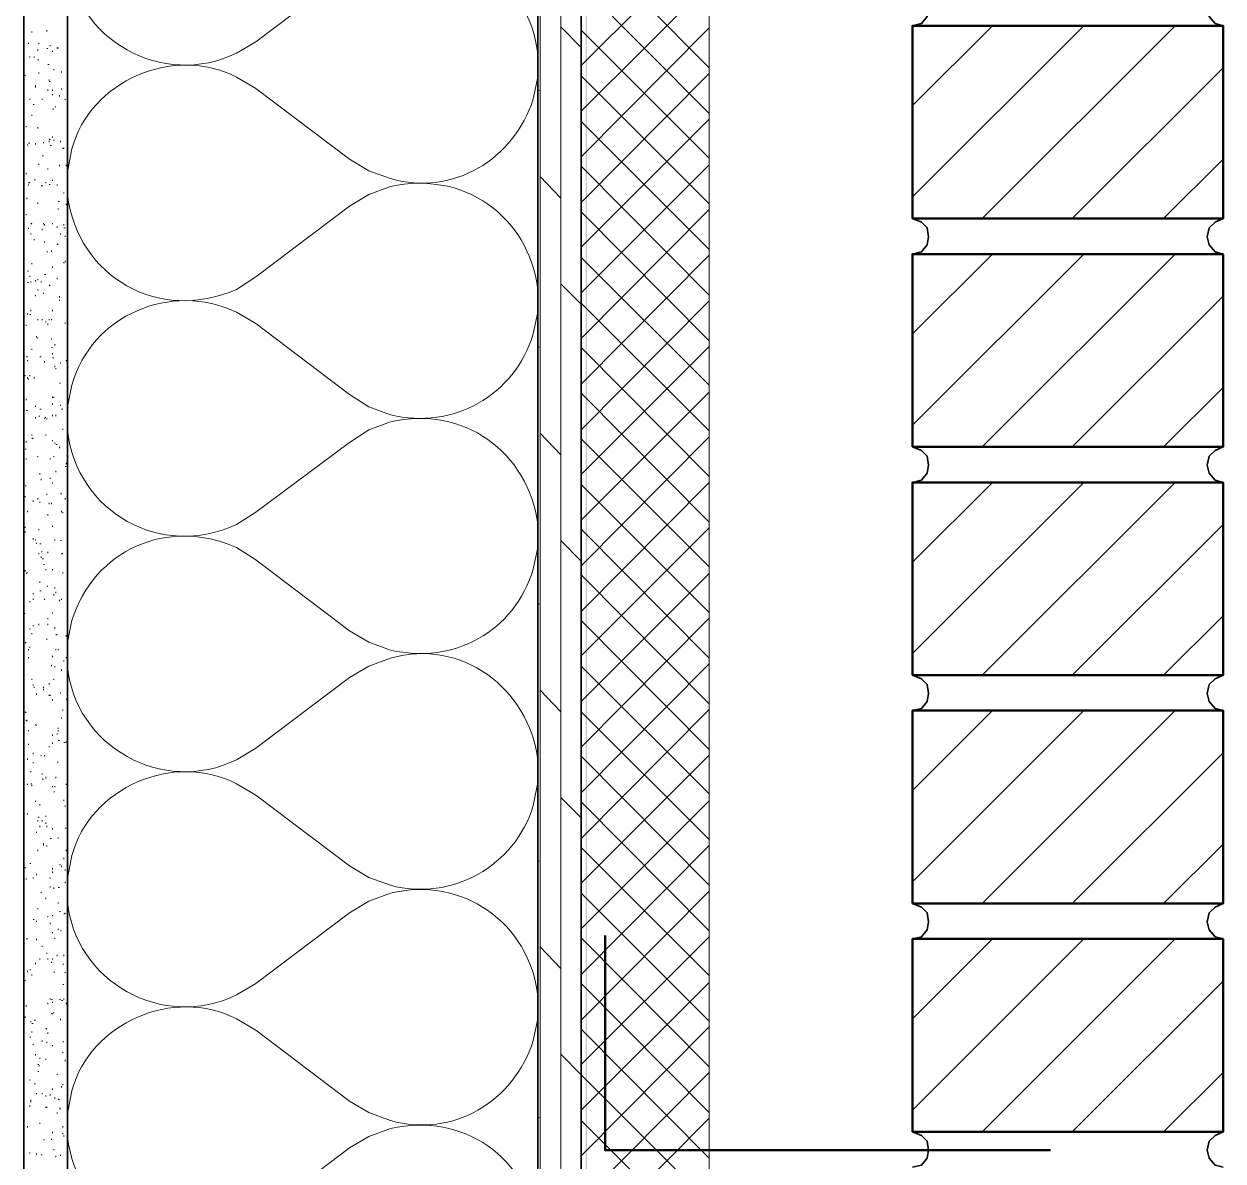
# Model space of a CAD drawing. Header units: inches. Extents: x 5 to 516, y -193 to 129.
# Drawn here: x 20.824 to 21.99, y -180.222 to -179.115 of the extents above; entities that cross this region are included whole.
import ezdxf

# ---------------------------------------------------------------- set-up
doc = ezdxf.new("R2010")
doc.units = ezdxf.units.IN
doc.header["$MEASUREMENT"] = 0
doc.layers.add('PDF7_Geometry', color=7, linetype='Continuous')
doc.layers.add('PDF7_Solid Fills', color=7, linetype='Continuous')

msp = doc.modelspace()

# ---------------------------------------------------------------- linework, layer by layer
at = {"layer": 'PDF7_Geometry', "lineweight": 35}
for points in [[(21.3235494, -172.2280057), (21.3235494, -182.8946732), (21.3657717, -182.8946732), (21.3657717, -172.2280057)], [(20.8235494, -178.0824497), (20.8235494, -182.8946721)], [(20.8657722, -182.8946732), (20.8657722, -178.0824509), (20.8235499, -178.0824509)], [(21.6879972, -179.1168951), (21.696886, -179.1146729), (21.7024416, -179.1080062), (21.7035527, -179.1002285), (21.7024416, -179.0913396), (21.696886, -179.085784), (21.6879972, -179.0824507)], [(21.9902161, -179.0824498), (21.9824384, -179.0857832), (21.9768828, -179.0913387), (21.9746606, -179.1002276), (21.9768828, -179.1080054), (21.9824384, -179.114672), (21.9902161, -179.1168943)], [(21.6879972, -179.3391174), (21.696886, -179.3368951), (21.7024416, -179.3302285), (21.7035527, -179.3224507), (21.7024416, -179.3135618), (21.696886, -179.3080063), (21.6879972, -179.3046729)], [(21.9902161, -179.3046721), (21.9824384, -179.3080054), (21.9768828, -179.313561), (21.9746606, -179.3224498), (21.9768828, -179.3302276), (21.9824384, -179.3368943), (21.9902161, -179.3391165)], [(21.6879972, -179.5613396), (21.696886, -179.5591174), (21.7024416, -179.5524507), (21.7035527, -179.5446729), (21.7024416, -179.5357841), (21.696886, -179.5302285), (21.6879972, -179.5268952)], [(21.9902161, -179.5268943), (21.9824384, -179.5302276), (21.9768828, -179.5357832), (21.9746606, -179.5446721), (21.9768828, -179.5524499), (21.9824384, -179.5591165), (21.9902161, -179.5613388)], [(21.6879972, -179.7835619), (21.696886, -179.7813396), (21.7024416, -179.774673), (21.7035527, -179.7668952), (21.7024416, -179.7580063), (21.696886, -179.7524507), (21.6879972, -179.7491174)], [(21.9902161, -179.7491165), (21.9824384, -179.7524499), (21.9768828, -179.7580054), (21.9746606, -179.7668943), (21.9768828, -179.7746721), (21.9824384, -179.7813388), (21.9902161, -179.783561)], [(21.6879972, -180.0057841), (21.696886, -180.0035619), (21.7024416, -179.9968952), (21.7035527, -179.9891174), (21.7024416, -179.9802285), (21.696886, -179.974673), (21.6879972, -179.9713396)], [(21.9902161, -179.9713388), (21.9824384, -179.9746721), (21.9768828, -179.9802277), (21.9746606, -179.9891166), (21.9768828, -179.9968943), (21.9824384, -180.003561), (21.9902161, -180.0057832)], [(21.6879972, -180.2280063), (21.696886, -180.2257841), (21.7024416, -180.2191174), (21.7035527, -180.2113397), (21.7024416, -180.2024508), (21.696886, -180.1968952), (21.6879972, -180.1935619)], [(21.9902161, -180.193561), (21.9824384, -180.1968944), (21.9768828, -180.2024499), (21.9746606, -180.2113388), (21.9768828, -180.2191166), (21.9824384, -180.2257832), (21.9902161, -180.2280055)]]:
    msp.add_lwpolyline(points, dxfattribs=at)
at = {"layer": 'PDF7_Geometry', "lineweight": 15}
for points in [[(21.3257738, -182.8946732), (21.3257738, -172.2280057)], [(21.3457707, -182.8946732), (21.3457707, -172.2280057)], [(21.4902161, -179.1580057), (21.3657717, -179.0324501)], [(21.3657722, -179.1557836), (21.4902167, -179.0313391)], [(21.0302179, -179.1435613), (21.0491068, -179.1324502), (21.1402179, -179.0635613)], [(21.4902161, -179.2024506), (21.3657717, -179.076895)], [(21.3657722, -179.2002285), (21.4902167, -179.075784)], [(21.3657722, -179.1380054), (21.3457722, -179.1180054)], [(21.6879972, -179.194672), (21.7657749, -179.1168942)], [(21.6879972, -179.2835618), (21.8546638, -179.1168951)], [(21.7557733, -179.3046721), (21.9435511, -179.1168943)], [(20.8313302, -179.1235615), (20.8313302, -179.1224504)], [(20.8313302, -179.1224505), (20.8313302, -179.1235616)], [(20.8457707, -179.1213394), (20.8457707, -179.1224505)], [(21.4902161, -179.2457833), (21.3657717, -179.1213389)], [(21.3657722, -179.2446722), (21.4902167, -179.1191167)], [(20.8279937, -179.1346722), (20.8279937, -179.1335611)], [(20.8368822, -179.1402275), (20.8368822, -179.1413386)], [(20.8379944, -179.1346722), (20.8379944, -179.1335611)], [(20.8468829, -179.1391165), (20.8457718, -179.1391165)], [(20.8491073, -179.1368943), (20.8491073, -179.1357832)], [(20.8513272, -179.1413386), (20.8513272, -179.1424497)], [(20.8557714, -179.1391165), (20.8557714, -179.1380053)], [(20.8568836, -179.1391165), (20.8568836, -179.1380053)], [(20.8291058, -179.1480061), (20.8291058, -179.146895)], [(20.8335501, -179.146895), (20.8335501, -179.1480062)], [(20.8379944, -179.1502282), (20.8368833, -179.1502282)], [(21.3191068, -179.1880055), (21.3235512, -179.1668944), (21.3235512, -179.1446721)], [(20.8246616, -179.1657832), (20.8246616, -179.1646721)], [(20.8379944, -179.16245), (20.8379944, -179.1635611)], [(20.8479951, -179.1546725), (20.846884, -179.1546725)], [(20.8524394, -179.1602278), (20.8524394, -179.1591167)], [(20.8602157, -179.1613389), (20.8602157, -179.16245)], [(21.3657722, -179.2891171), (21.4902167, -179.1635616)], [(21.8435509, -179.3046721), (21.9902176, -179.1580054)], [(20.8235494, -179.1746728), (20.8235494, -179.1735617)], [(20.8346623, -179.176895), (20.8346623, -179.1757839), (20.8346623, -179.1746728)], [(20.8479951, -179.1691164), (20.8479951, -179.1702275)], [(20.8491073, -179.1713385), (20.8479962, -179.1713385)], [(21.0302179, -179.1668944), (21.0491068, -179.1780055), (21.1402179, -179.2468944), (21.1591068, -179.2580055), (21.1802179, -179.2657833)], [(21.4902161, -179.2902282), (21.3657717, -179.1657838)], [(20.8291058, -179.1891167), (20.8291058, -179.1880056)], [(20.8413264, -179.1891167), (20.8413264, -179.1880056)], [(20.8468829, -179.1802282), (20.8468829, -179.179117)], [(20.8513272, -179.1802282), (20.8513272, -179.179117)], [(20.8513272, -179.1835614), (20.8513272, -179.1846725)], [(20.8579958, -179.1857835), (20.8579958, -179.1846724)], [(20.8602157, -179.1791171), (20.8602157, -179.178006)], [(20.8635523, -179.1880056), (20.8635523, -179.1891167)], [(21.3257738, -179.1802282), (21.3235516, -179.179117)], [(20.8324379, -179.1935609), (20.833549, -179.1935609)], [(20.8513272, -179.1980063), (20.8524383, -179.1980063)], [(20.8546638, -179.1957831), (20.8535526, -179.1957831)], [(20.8313302, -179.2046727), (20.8313302, -179.2035616)], [(21.4902161, -179.334672), (21.3657717, -179.2102275)], [(21.3657722, -179.3324498), (21.4902167, -179.2080054)], [(20.8257738, -179.2157834), (20.8257738, -179.2146723)], [(20.8368822, -179.2168945), (20.8368822, -179.2157833)], [(20.8657722, -179.2202277), (20.8657722, -179.2191165)], [(20.826886, -179.2335616), (20.826886, -179.2324505)], [(20.8291058, -179.2313394), (20.8279947, -179.2313394)], [(20.8346623, -179.2324505), (20.8346623, -179.2313394)], [(20.8424386, -179.2302284), (20.8424386, -179.2313395)], [(20.8479951, -179.2268941), (20.8491062, -179.2280052)], [(20.8479951, -179.2302284), (20.8479951, -179.2291173)], [(20.8502195, -179.2335616), (20.8491084, -179.2335616)], [(20.8513272, -179.2257841), (20.8513272, -179.224673)], [(20.8524394, -179.2291162), (20.8524394, -179.2280051)], [(20.859108, -179.2302284), (20.859108, -179.2291173)], [(20.8235494, -179.2457833), (20.8235494, -179.2446722)], [(20.8424386, -179.2435612), (20.8413275, -179.2435612)], [(20.8613279, -179.2368948), (20.8613279, -179.2357837)], [(20.8624401, -179.2368948), (20.8624401, -179.2357837)], [(20.8702179, -179.2368944), (20.8657734, -179.2591166), (20.8657734, -179.2813388)], [(21.9324407, -179.3046721), (21.9902185, -179.2468943)], [(20.8379944, -179.2524497), (20.8379944, -179.2513386)], [(20.8468829, -179.256894), (20.8468829, -179.2557829)], [(20.8579958, -179.2535619), (20.8579958, -179.2524508)], [(20.86466, -179.2535619), (20.86466, -179.2524508)], [(21.4902161, -179.3791169), (21.3657717, -179.2535613)], [(21.3657722, -179.3768947), (21.4902167, -179.2524503)], [(20.8257738, -179.2613394), (20.8257738, -179.2602282)], [(20.8291058, -179.2691168), (20.8279947, -179.2702279)], [(20.8335501, -179.2668947), (20.8346612, -179.2668947)], [(20.844663, -179.2702279), (20.844663, -179.2691168)], [(20.8513272, -179.2680058), (20.8513272, -179.2668946)], [(21.3457707, -179.2846717), (21.3257707, -179.2635606)], [(20.8279937, -179.27245), (20.8279937, -179.2713389)], [(20.8402188, -179.27245), (20.8413299, -179.27245)], [(20.8413264, -179.2735611), (20.8413264, -179.27245)], [(20.8491073, -179.271339), (20.8479962, -179.271339)], [(20.8557714, -179.271339), (20.8557714, -179.2724501)], [(20.8624401, -179.2791164), (20.8624401, -179.2802275)], [(21.1802179, -179.2735619), (21.1591068, -179.2813397), (21.1402179, -179.2924508)], [(20.826886, -179.2846717), (20.8257749, -179.2846717)], [(20.8368822, -179.2902282), (20.8368822, -179.2891171)], [(20.8579958, -179.2880061), (20.8568847, -179.2880061)], [(20.86466, -179.2902282), (20.86466, -179.2913393)], [(21.0302179, -179.373561), (21.0491068, -179.3613388), (21.1402179, -179.2924499)], [(20.8257738, -179.3002278), (20.8257738, -179.3013389)], [(20.8568836, -179.2946725), (20.8568836, -179.2957836)], [(21.4902161, -179.4235606), (21.3657717, -179.2980051)], [(21.3657722, -179.4213385), (21.4902167, -179.2957829)], [(20.8279937, -179.3146728), (20.8279937, -179.3135617)], [(20.8313302, -179.3091175), (20.8302191, -179.3102286)], [(20.8413264, -179.3157839), (20.8413264, -179.3146727)], [(20.8424386, -179.3102274), (20.8424386, -179.3091163)], [(20.8435508, -179.3102274), (20.8435508, -179.3113385)], [(20.8513272, -179.3102274), (20.8513272, -179.3091163)], [(20.8557714, -179.3124495), (20.8557714, -179.3135606)], [(20.8624401, -179.3113396), (20.8624401, -179.3102285)], [(20.8624401, -179.3135617), (20.8635512, -179.3135617)], [(20.830218, -179.3202281), (20.830218, -179.319117)], [(20.8335501, -179.3257834), (20.8335501, -179.3246723)], [(20.8435508, -179.3268945), (20.8435508, -179.3280056)], [(20.859108, -179.3202281), (20.859108, -179.319117)], [(20.8635523, -179.3224503), (20.8635523, -179.3213391)], [(20.8468829, -179.3368952), (20.8457718, -179.3368952)], [(20.8502195, -179.3368952), (20.8502195, -179.3357841)], [(20.8557714, -179.3291166), (20.8568825, -179.3302278)], [(21.3657722, -179.4657834), (21.4902167, -179.3402278)], [(21.6879972, -179.4168943), (21.7657749, -179.3391165)], [(21.6879972, -179.5057841), (21.8546638, -179.3391174)], [(21.7557733, -179.5268943), (21.9435511, -179.3391165)], [(20.8313302, -179.349117), (20.8313302, -179.3480059)], [(20.8513272, -179.3524502), (20.8513272, -179.3513391)], [(20.8624401, -179.3480059), (20.8624401, -179.3468948)], [(20.8635523, -179.3468948), (20.8635523, -179.3457837)], [(21.4902161, -179.4668945), (21.3657717, -179.34245)], [(20.8279937, -179.3557834), (20.8268825, -179.3557834)], [(20.8291058, -179.3613387), (20.8291058, -179.3602276)], [(20.8368822, -179.364673), (20.8368822, -179.3635619)], [(20.8435508, -179.3591166), (20.8446619, -179.3591166)], [(20.8557714, -179.3635608), (20.8557714, -179.3624497)], [(20.826886, -179.3668952), (20.8279971, -179.3668952)], [(20.830218, -179.365783), (20.830218, -179.3668941)], [(20.8346623, -179.365783), (20.8346623, -179.3646718)], [(20.8368822, -179.3735615), (20.8368822, -179.3746727)], [(20.8402188, -179.3668952), (20.8402188, -179.365784)], [(20.8479951, -179.3691173), (20.8491062, -179.3702284)], [(21.3191068, -179.4168952), (21.3235512, -179.3957841), (21.3235512, -179.3735619)], [(21.3657722, -179.3880054), (21.3457722, -179.3680054)], [(20.8346623, -179.3802279), (20.8346623, -179.3791168)], [(20.8424386, -179.3780058), (20.8424386, -179.3768947)], [(20.8579958, -179.381339), (20.8579958, -179.3802279)], [(20.8579958, -179.3846722), (20.8579958, -179.3835611)], [(21.4902161, -179.5113394), (21.3657717, -179.3868949)], [(21.3657722, -179.5102283), (21.4902167, -179.3846727)], [(21.8435509, -179.5268943), (21.9902176, -179.3802276)], [(20.826886, -179.3980061), (20.826886, -179.396895)], [(20.8291058, -179.3980061), (20.830217, -179.3980061)], [(20.830218, -179.3946729), (20.830218, -179.3935618)], [(20.8513272, -179.3946729), (20.8513272, -179.3935618)], [(21.0302179, -179.3957841), (21.0491068, -179.4068952), (21.1402179, -179.4757841), (21.1591068, -179.4880064), (21.1802179, -179.4957841)], [(20.8257738, -179.4080057), (20.8257738, -179.4091168)], [(20.8368822, -179.4024504), (20.8368822, -179.4035615)], [(20.8413264, -179.4035615), (20.8413264, -179.4024503)], [(20.844663, -179.4057836), (20.844663, -179.4046725)], [(20.8468829, -179.4080057), (20.8468829, -179.4068946)], [(20.8479951, -179.4035615), (20.8479951, -179.4024503)], [(20.8502195, -179.4035615), (20.8502195, -179.4024503)], [(20.8635523, -179.4057836), (20.8635523, -179.4068947)], [(20.8357745, -179.4191164), (20.8357745, -179.4202275)], [(20.8368822, -179.4213385), (20.8368822, -179.4202274)], [(20.8502195, -179.4224507), (20.8502195, -179.4213396)], [(20.8313302, -179.4324503), (20.8313302, -179.4313392)], [(20.8513272, -179.4302282), (20.8502161, -179.4302282)], [(20.8535516, -179.428006), (20.8535516, -179.4268949)], [(21.3257738, -179.4302282), (21.3235516, -179.4291171)], [(21.4902161, -179.5557832), (21.3657717, -179.4302276)], [(21.3657722, -179.553561), (21.4902167, -179.4291166)], [(20.826886, -179.4391167), (20.8257749, -179.4391167)], [(20.826886, -179.4424499), (20.826886, -179.443561)], [(20.8402188, -179.4391167), (20.8391077, -179.4391167)], [(20.8435508, -179.444672), (20.8435508, -179.4435609)], [(20.8513272, -179.4357835), (20.8513272, -179.4368946)], [(20.8524394, -179.4402278), (20.8513283, -179.4402278)], [(20.859108, -179.4457831), (20.859108, -179.444672)], [(20.86466, -179.443561), (20.86466, -179.4424499)], [(20.8246616, -179.458006), (20.8246616, -179.4568948)], [(20.8291058, -179.458006), (20.8291058, -179.4568948)], [(20.8535516, -179.4491163), (20.8535516, -179.4480052)], [(20.8546638, -179.4513384), (20.8546638, -179.4502273)], [(20.826886, -179.4602281), (20.826886, -179.459117)], [(20.8279937, -179.4602281), (20.8279937, -179.4613392)], [(20.8335501, -179.4602281), (20.8335501, -179.459117)], [(20.8579958, -179.4646723), (20.8591069, -179.4646723)], [(20.8702179, -179.4668952), (20.8657734, -179.4880064), (20.8657734, -179.5102286)], [(20.8257738, -179.4813395), (20.8257738, -179.4802284)], [(20.8513272, -179.4780063), (20.8513272, -179.4791174)], [(20.8524394, -179.4791162), (20.8524394, -179.4780051)], [(20.8657722, -179.4791162), (20.8657722, -179.4780051)], [(21.4902161, -179.6002281), (21.3657717, -179.4746725)], [(21.3657722, -179.5980059), (21.4902167, -179.4735615)], [(21.9324407, -179.5268943), (21.9902185, -179.4691165)], [(20.8257738, -179.4913391), (20.8268849, -179.4913391)], [(20.8346623, -179.4880059), (20.8346623, -179.4868948)], [(20.8391066, -179.490228), (20.8402177, -179.490228)], [(20.8513272, -179.4857837), (20.8513272, -179.4846726)], [(20.859108, -179.4868948), (20.859108, -179.4857837)], [(20.8613279, -179.490228), (20.8602168, -179.490228)], [(20.8346623, -179.4991165), (20.8346623, -179.4980054)], [(20.8391066, -179.4968944), (20.8379955, -179.4968944)], [(20.844663, -179.4980055), (20.8435519, -179.4991166)], [(20.8457707, -179.5002276), (20.8457707, -179.4991165)], [(20.8513272, -179.4968944), (20.8513272, -179.4957833)], [(20.8546638, -179.4968944), (20.8546638, -179.4957833)], [(21.1802179, -179.5024505), (21.1591068, -179.5102283), (21.1402179, -179.5224505)], [(20.8313302, -179.5157836), (20.8313302, -179.5146725)], [(20.844663, -179.5146726), (20.844663, -179.5157837)], [(20.8613279, -179.5102283), (20.8613279, -179.5091172)], [(21.3457707, -179.5346718), (21.3257707, -179.5135607)], [(20.8257738, -179.52245), (20.8257738, -179.5213389)], [(20.8313302, -179.5180058), (20.8324414, -179.5191169)], [(20.8513272, -179.5202279), (20.8513272, -179.521339)], [(20.8535516, -179.5235611), (20.8535516, -179.52245)], [(20.8557714, -179.5246722), (20.8546603, -179.5246722)], [(20.8579958, -179.5268943), (20.8579958, -179.5280054)], [(21.0302179, -179.6024508), (21.0491068, -179.5902286), (21.1402179, -179.5224508)], [(21.4902161, -179.6435608), (21.3657717, -179.5191163)], [(21.3657722, -179.6424508), (21.4902167, -179.5168953)], [(20.8246616, -179.5291164), (20.8257727, -179.5291164)], [(20.8257738, -179.5391172), (20.8257738, -179.538006)], [(20.8368822, -179.536895), (20.8368822, -179.5357839)], [(20.8491073, -179.5380061), (20.8491073, -179.5391172)], [(20.8524394, -179.535784), (20.8524394, -179.5368951)], [(20.8546638, -179.5513389), (20.8546638, -179.5502278)], [(20.8635523, -179.5457836), (20.8646634, -179.5457836)], [(20.86466, -179.5435614), (20.86466, -179.5424503)], [(20.8391066, -179.553561), (20.8391066, -179.5524499)], [(20.8402188, -179.5591175), (20.8402188, -179.5580064)], [(20.8491073, -179.5580053), (20.8491073, -179.5568942)], [(20.8513272, -179.5624495), (20.8513272, -179.5613384)], [(21.3657722, -179.6868946), (21.4902167, -179.561339)], [(21.6879972, -179.6391165), (21.7657749, -179.5613387)], [(21.6879972, -179.7280063), (21.8546638, -179.5613396)], [(21.7557733, -179.7491165), (21.9435511, -179.5613388)], [(20.8257738, -179.5646728), (20.8246627, -179.5646728)], [(20.8457707, -179.5724503), (20.8457707, -179.5735614)], [(20.859108, -179.5724503), (20.8602191, -179.5724503)], [(21.4902161, -179.6880057), (21.3657717, -179.5635612)], [(20.8246616, -179.5757835), (20.8246616, -179.5746724)], [(20.8324379, -179.5802277), (20.8324379, -179.5791166)], [(20.8368822, -179.5768945), (20.8368822, -179.5780056)], [(20.8391066, -179.5813388), (20.8391066, -179.5802277)], [(20.8479951, -179.5824499), (20.8479951, -179.5813388)], [(20.8502195, -179.5824499), (20.8502195, -179.5813388)], [(20.8635523, -179.5780056), (20.8635523, -179.5768945)], [(20.8235494, -179.5913395), (20.8235494, -179.5924506)], [(20.826886, -179.5902273), (20.826886, -179.5891162)], [(20.8468829, -179.5924506), (20.8468829, -179.5935617)], [(20.8602157, -179.5902273), (20.8602157, -179.5891162)], [(20.8613279, -179.5902273), (20.8613279, -179.5913384)], [(20.8246616, -179.6057834), (20.8246616, -179.6046723)], [(20.8379944, -179.6080055), (20.8379944, -179.6068944)], [(20.8513272, -179.6046723), (20.8513272, -179.6035612)], [(21.3191068, -179.6457838), (21.3235512, -179.6246727), (21.3235512, -179.6024505)], [(21.4902161, -179.7324506), (21.3657717, -179.606895)], [(21.3657722, -179.7302284), (21.4902167, -179.605784)], [(21.8435509, -179.7491165), (21.9902176, -179.6024499)], [(20.8235494, -179.6102276), (20.8235494, -179.6113388)], [(20.8246616, -179.6091166), (20.8246616, -179.6102277)], [(20.8324379, -179.6168952), (20.8324379, -179.6157841)], [(20.8346623, -179.6180051), (20.8346623, -179.616894)], [(20.8357745, -179.6213394), (20.8357745, -179.6202283)], [(20.8535516, -179.6168952), (20.8535516, -179.6180063)], [(20.8602157, -179.6180051), (20.8591046, -179.6180051)], [(21.3657722, -179.6380054), (21.3457722, -179.6180054)], [(20.8379944, -179.631339), (20.8379944, -179.6302279)], [(20.8402188, -179.6213394), (20.8391077, -179.6213394)], [(20.8413264, -179.6291169), (20.8402153, -179.6291169)], [(20.8468829, -179.630228), (20.8468829, -179.6291169)], [(20.8613279, -179.630228), (20.8602168, -179.6313391)], [(21.0302179, -179.6246727), (21.0491068, -179.6368949), (21.1402179, -179.7057838), (21.1591068, -179.716895), (21.1802179, -179.7246727)], [(20.8402188, -179.6346722), (20.8402188, -179.6335611)], [(20.8413264, -179.6357833), (20.8424376, -179.6357833)], [(20.8424386, -179.6413386), (20.8435498, -179.6413386)], [(20.8246616, -179.6480061), (20.8246616, -179.646895)], [(20.826886, -179.6491172), (20.8257749, -179.6502283)], [(20.844663, -179.6468951), (20.844663, -179.645784)], [(20.8513272, -179.6468951), (20.8513272, -179.645784)], [(20.8613279, -179.6502283), (20.8613279, -179.6491172)], [(21.4902161, -179.7768943), (21.3657717, -179.6513388)], [(21.3657722, -179.7746722), (21.4902167, -179.6502277)], [(20.8391066, -179.6580057), (20.8391066, -179.6591169)], [(20.8402188, -179.6668943), (20.8391077, -179.6668943)], [(20.8468829, -179.66245), (20.8457718, -179.66245)], [(20.8535516, -179.6646721), (20.8535516, -179.663561)], [(20.8291058, -179.676895), (20.8291058, -179.6780061)], [(20.8324379, -179.6691164), (20.8324379, -179.6702275)], [(20.8324379, -179.6757839), (20.8324379, -179.6746728)], [(20.8435508, -179.6746729), (20.8435508, -179.675784)], [(20.8524394, -179.6702286), (20.8524394, -179.6713397)], [(20.8546638, -179.6680053), (20.8546638, -179.6691164)], [(20.8579958, -179.676895), (20.8579958, -179.6757839)], [(20.8602157, -179.6746729), (20.8602157, -179.675784)], [(20.8246616, -179.6891167), (20.8235505, -179.6891167)], [(20.8513272, -179.6891167), (20.8513272, -179.6880056)], [(21.3257738, -179.6802282), (21.3235516, -179.6791171)], [(20.8324379, -179.7002285), (20.8324379, -179.7013396)], [(20.8379944, -179.7002285), (20.8379944, -179.6991174)], [(20.8468829, -179.6946721), (20.8468829, -179.6935609)], [(20.8468829, -179.7002285), (20.8468829, -179.6991174)], [(20.8702179, -179.6957838), (20.8657734, -179.716895), (20.8657734, -179.7391172)], [(21.4902161, -179.8213392), (21.3657717, -179.6957837)], [(21.3657722, -179.8191171), (21.4902167, -179.6935615)], [(21.9324407, -179.7491165), (21.9902185, -179.6913388)], [(20.8291058, -179.7035617), (20.8291058, -179.7046728)], [(20.8313302, -179.709117), (20.8313302, -179.7080059)], [(20.8457707, -179.7146724), (20.8457707, -179.7135613)], [(20.8535516, -179.7035617), (20.8535516, -179.7024506)], [(20.8557714, -179.709117), (20.8546603, -179.7102281)], [(20.86466, -179.7113392), (20.86466, -179.7102281)], [(20.8257738, -179.7168945), (20.8246627, -179.7180056)], [(20.8279937, -179.7235609), (20.8279937, -179.724672)], [(20.8291058, -179.7224498), (20.8291058, -179.7213387)], [(20.8546638, -179.724672), (20.8546638, -179.7235609)], [(20.8568836, -179.7235609), (20.8568836, -179.724672)], [(20.8235494, -179.7313395), (20.8235494, -179.7302284)], [(20.8279937, -179.7324506), (20.8279937, -179.7313394)], [(20.8513272, -179.7313395), (20.8513272, -179.7302284)], [(20.8624401, -179.7357838), (20.8624401, -179.7346726)], [(20.86466, -179.7324506), (20.86466, -179.7313394)], [(21.1802179, -179.7324502), (21.1591068, -179.740228), (21.1402179, -179.7513391)], [(20.8502195, -179.740228), (20.8502195, -179.7391169)], [(20.8535516, -179.7413391), (20.8535516, -179.740228)], [(20.8602157, -179.7446723), (20.8602157, -179.7435612)], [(21.4902161, -179.8646731), (21.3657717, -179.7402286)], [(21.3657722, -179.8635609), (21.4902167, -179.7380053)], [(20.8313302, -179.7535619), (20.8313302, -179.7524508)], [(20.8324379, -179.7580062), (20.8324379, -179.7591173)], [(20.8335501, -179.7613394), (20.8335501, -179.7602283)], [(20.8424386, -179.7613394), (20.8424386, -179.7602283)], [(20.8479951, -179.7580062), (20.8479951, -179.7568951)], [(20.8524394, -179.7535619), (20.8524394, -179.7524508)], [(21.0302179, -179.8313394), (21.0491068, -179.8202283), (21.1402179, -179.7513394)], [(21.3235494, -179.7624505), (21.3235494, -179.7568949)], [(20.8357745, -179.7680058), (20.8357745, -179.7668947)], [(20.8479951, -179.7691169), (20.8479951, -179.7680058)], [(20.8491073, -179.7691169), (20.8491073, -179.7680058)], [(20.859108, -179.7657837), (20.859108, -179.7668948)], [(21.3457707, -179.7846718), (21.3257707, -179.7635607)], [(20.8513272, -179.7724501), (20.8513272, -179.7735612)], [(20.8613279, -179.7824497), (20.8613279, -179.7835608)], [(20.8657722, -179.7724501), (20.864661, -179.7724501)], [(21.3657722, -179.9080058), (21.4902167, -179.7824502)], [(21.6879972, -179.8613387), (21.7657749, -179.7835609)], [(21.6879972, -179.9502285), (21.8546638, -179.7835619)], [(21.7557733, -179.9713388), (21.9435511, -179.783561)], [(20.8246616, -179.7846718), (20.8257727, -179.7857829)], [(20.8257738, -179.7924504), (20.8257738, -179.7935615)], [(20.8257738, -179.7935614), (20.8268849, -179.7935614)], [(20.8602157, -179.7902282), (20.8602157, -179.7913394)], [(21.4902161, -179.9091168), (21.3657717, -179.7846724)], [(20.8279937, -179.80245), (20.8279937, -179.8035611)], [(20.8346623, -179.7968946), (20.8357734, -179.7980058)], [(20.8513272, -179.8080053), (20.8513272, -179.8068942)], [(20.8557714, -179.8068942), (20.8557714, -179.8057831)], [(20.8568836, -179.8013389), (20.8568836, -179.8002278)], [(20.8568836, -179.803561), (20.8568836, -179.8024499)], [(20.8279937, -179.816895), (20.8279937, -179.8157838)], [(20.8479951, -179.8191171), (20.8479951, -179.818006)], [(20.8513272, -179.8146728), (20.8513272, -179.8157839)], [(20.8568836, -179.8124496), (20.8579947, -179.8124496)], [(20.8624401, -179.8146728), (20.8635512, -179.8146728)], [(20.86466, -179.8146728), (20.86466, -179.8135617)], [(20.826886, -179.8313388), (20.826886, -179.8302277)], [(20.8324379, -179.8257835), (20.8324379, -179.8246724)], [(20.8402188, -179.8268946), (20.8402188, -179.8280057)], [(20.8435508, -179.8280056), (20.8435508, -179.8268945)], [(21.4902161, -179.9535617), (21.3657717, -179.8280062)], [(21.3657722, -179.9513385), (21.4902167, -179.826894)], [(21.8435509, -179.9713388), (21.9902176, -179.8246721)], [(20.8324379, -179.833561), (20.8324379, -179.8346721)], [(20.8557714, -179.833561), (20.8568825, -179.833561)], [(20.830218, -179.8435617), (20.830218, -179.8424506)], [(20.8413264, -179.8457838), (20.8413264, -179.8446727)], [(20.8413264, -179.8502281), (20.8424376, -179.8502281)], [(20.844663, -179.849117), (20.844663, -179.8480059)], [(20.8546638, -179.849117), (20.8546638, -179.8480059)], [(20.826886, -179.8546723), (20.826886, -179.8557834)], [(20.8313302, -179.8546723), (20.8302191, -179.8546723)], [(20.8313302, -179.8568945), (20.8313302, -179.8557834)], [(20.8513272, -179.8568945), (20.8513272, -179.8580056)], [(20.8535516, -179.8624498), (20.8524404, -179.8624498)], [(20.8535516, -179.8568945), (20.8535516, -179.8580056)], [(20.86466, -179.8557834), (20.86466, -179.8546723)], [(20.8346623, -179.8724505), (20.8346623, -179.8713394)], [(20.8391066, -179.8746727), (20.8391066, -179.8757838)], [(20.8624401, -179.8702284), (20.8624401, -179.8713395)], [(20.8635523, -179.8768948), (20.8635523, -179.8757837)], [(21.3657722, -179.8880054), (21.3457722, -179.8680054)], [(21.4902161, -179.9980055), (21.3657717, -179.8724499)], [(21.3657722, -179.9957834), (21.4902167, -179.8713389)], [(20.826886, -179.8846722), (20.826886, -179.8835611)], [(20.8379944, -179.8868944), (20.8379944, -179.8880055)], [(20.844663, -179.8868944), (20.844663, -179.8857833)], [(20.8368822, -179.8902276), (20.8368822, -179.8913387)], [(20.8391066, -179.8968951), (20.8391066, -179.895784)], [(20.8413264, -179.8902276), (20.8413264, -179.8913387)], [(20.844663, -179.8935608), (20.844663, -179.8924497)], [(20.8457707, -179.8957829), (20.8457707, -179.896894)], [(20.8513272, -179.8991172), (20.8513272, -179.8980061)], [(20.86466, -179.8980062), (20.8635488, -179.8980062)], [(20.8357745, -179.9024504), (20.8357745, -179.9013393)], [(20.8491073, -179.9080058), (20.8502184, -179.9080058)], [(20.8568836, -179.9068947), (20.8568836, -179.9080058)], [(20.8368822, -179.9202286), (20.8368822, -179.9191175)], [(20.8424386, -179.91245), (20.8424386, -179.9135611)], [(20.8424386, -179.9135611), (20.8424386, -179.9146722)], [(20.8457707, -179.9157832), (20.8457707, -179.9146721)], [(20.86466, -179.9191164), (20.86466, -179.9202275)], [(21.4902161, -180.0413393), (21.3657717, -179.9168949)], [(21.3657722, -180.0402283), (21.4902167, -179.9146727)], [(21.9324407, -179.9713388), (21.9902185, -179.913561)], [(20.830218, -179.9324503), (20.8291069, -179.9324503)], [(20.859108, -179.9335614), (20.8579969, -179.9335614)], [(20.8602157, -179.9357835), (20.8602157, -179.9346724)], [(20.8624401, -179.926895), (20.8624401, -179.9280061)], [(20.8702179, -179.9246725), (20.8657734, -179.9468947), (20.8657734, -179.9680058)], [(21.3257738, -179.9302282), (21.3235516, -179.9291171)], [(20.8246616, -179.9357835), (20.8246616, -179.9368947)], [(20.8257738, -179.9480064), (20.8257738, -179.9468953)], [(20.8324379, -179.9468942), (20.8324379, -179.9457831)], [(20.8357745, -179.943561), (20.8357745, -179.9424499)], [(20.8491073, -179.9457831), (20.8491073, -179.9468942)], [(20.8513272, -179.9380057), (20.8513272, -179.9368946)], [(20.8513272, -179.9413389), (20.8513272, -179.9402278)], [(20.8635523, -179.9391167), (20.8635523, -179.9380056)], [(20.8491073, -179.9557839), (20.8491073, -179.9546727)], [(20.8524394, -179.9568949), (20.8524394, -179.9557838)], [(20.8579958, -179.9557839), (20.8568847, -179.9557839)], [(20.8635523, -179.9513385), (20.8635523, -179.9502274)], [(20.8402188, -179.9613392), (20.8402188, -179.9602281)], [(20.844663, -179.9668945), (20.844663, -179.9657834)], [(20.8568836, -179.9702277), (20.8568836, -179.9713388)], [(21.1802179, -179.9613389), (21.1591068, -179.9691167), (21.1402179, -179.9802278)], [(21.4902161, -180.0857831), (21.3657717, -179.9613386)], [(21.3657722, -180.084672), (21.4902167, -179.9591165)], [(20.8368822, -179.9768941), (20.8368822, -179.975783)], [(20.859108, -179.9791162), (20.8579969, -179.9791162)], [(20.8635523, -179.9802284), (20.8635523, -179.9813395), (20.8624412, -179.9813395)], [(21.0302179, -180.060228), (21.0491068, -180.0491169), (21.1402179, -179.980228)], [(20.8335501, -179.9868948), (20.832439, -179.9868948)], [(20.8357745, -179.989117), (20.8357745, -179.9880059)], [(20.8468829, -179.9835616), (20.8468829, -179.9846728)], [(20.8491073, -179.990228), (20.8491073, -179.9913391)], [(20.8513272, -179.9835616), (20.8513272, -179.9824505)], [(21.3235494, -179.9913391), (21.3235494, -179.9857835)], [(20.8513272, -180.0002276), (20.8513272, -179.9991165)], [(20.8535516, -180.0057841), (20.8535516, -180.004673)], [(20.8568836, -179.9968944), (20.8568836, -179.9957833)], [(20.8602157, -179.9980055), (20.8591046, -179.9980055)], [(21.4902161, -180.130228), (21.3657717, -180.0046724)], [(21.3657722, -180.1280059), (21.4902167, -180.0035614)], [(20.826886, -180.0057841), (20.8257749, -180.0057841)], [(20.8357745, -180.006894), (20.8357745, -180.0057829)], [(20.8413264, -180.0135616), (20.8413264, -180.0124504)], [(21.3457707, -180.0346718), (21.3257707, -180.0135607)], [(21.6879972, -180.083561), (21.7657749, -180.0057832)], [(21.6879972, -180.1724508), (21.8546638, -180.0057841)], [(21.7557733, -180.193561), (21.9435511, -180.0057832)], [(20.8391066, -180.0257833), (20.8391066, -180.0246722)], [(20.8457707, -180.0202279), (20.8457707, -180.0191168)], [(20.8468829, -180.0257833), (20.8468829, -180.0246722)], [(20.8502195, -180.0291165), (20.8502195, -180.0280054)], [(20.8513272, -180.0257833), (20.8513272, -180.0246722)], [(20.8557714, -180.0224501), (20.8557714, -180.021339)], [(20.8624401, -180.0224501), (20.8624401, -180.021339)], [(20.826886, -180.0380061), (20.826886, -180.036895)], [(20.8291058, -180.035784), (20.830217, -180.035784)], [(20.8313302, -180.0413393), (20.8313302, -180.0402282)], [(20.8346623, -180.0302275), (20.8346623, -180.0291164)], [(20.8535516, -180.0380061), (20.8524404, -180.0380061)], [(20.8613279, -180.0302275), (20.862439, -180.0302275)], [(20.8635523, -180.0380061), (20.8635523, -180.0391172)], [(20.8246616, -180.0468947), (20.8246616, -180.0457836)], [(20.8624401, -180.0502279), (20.861329, -180.0502279)], [(21.4902161, -180.1746729), (21.3657717, -180.0491173)], [(21.3657722, -180.1724508), (21.4902167, -180.0480063)], [(21.8435509, -180.193561), (21.9902176, -180.0468943)], [(20.8491073, -180.0635618), (20.8491073, -180.0646729)], [(20.8624401, -180.0646728), (20.8624401, -180.0635617)], [(21.3191068, -180.1046722), (21.3235512, -180.0835611), (21.3235512, -180.0613389)], [(20.8257738, -180.0702282), (20.8257738, -180.0713393)], [(20.8468829, -180.0691171), (20.8468829, -180.068006)], [(20.8513272, -180.0646728), (20.8502161, -180.0646728)], [(20.8513272, -180.068006), (20.8513272, -180.0668949)], [(20.859108, -180.0646728), (20.8579969, -180.0646728)], [(20.8613279, -180.0657839), (20.8602168, -180.0657839)], [(20.86466, -180.068006), (20.86466, -180.0691172)], [(20.8246616, -180.0824499), (20.8246616, -180.0813388)], [(20.830218, -180.0868953), (20.830218, -180.0857842)], [(20.8335501, -180.084672), (20.8346612, -180.084672)], [(20.8502195, -180.0780056), (20.8513306, -180.0791168)], [(20.8524394, -180.0768946), (20.8524394, -180.0780057)], [(20.859108, -180.084672), (20.859108, -180.0835609)], [(21.0302179, -180.0835611), (21.0491068, -180.0946722), (21.1402179, -180.1635611), (21.1591068, -180.1746722), (21.1802179, -180.18245)], [(20.8324379, -180.0880052), (20.8313268, -180.0880052)], [(20.8313302, -180.0968949), (20.8313302, -180.0957838)], [(20.844663, -180.0924506), (20.8457741, -180.0935617)], [(20.8468829, -180.0968949), (20.8468829, -180.098006)], [(21.4902161, -180.2191167), (21.3657717, -180.0935611)], [(21.3657722, -180.2168945), (21.4902167, -180.091339)], [(20.8235494, -180.1102277), (20.8235494, -180.1091166)], [(20.830218, -180.1013392), (20.8291069, -180.1013392)], [(20.8324379, -180.1080056), (20.8324379, -180.1091167)], [(20.8413264, -180.1057834), (20.8413264, -180.1046723)], [(20.8457707, -180.1068945), (20.8457707, -180.1057834)], [(20.8513272, -180.1091166), (20.8513272, -180.1102277)], [(20.8624401, -180.1057834), (20.861329, -180.1057834)], [(20.8346623, -180.1191173), (20.8346623, -180.1180062)], [(20.8391066, -180.1213395), (20.8391066, -180.1224506)], [(20.8613279, -180.1168952), (20.8613279, -180.1157841)], [(21.3657722, -180.1380055), (21.3457722, -180.1180055)], [(20.8235494, -180.1291169), (20.8235494, -180.1280058)], [(20.8368822, -180.1280059), (20.8379933, -180.1280059)], [(20.8391066, -180.1291169), (20.8379955, -180.1291169)], [(20.844663, -180.1235616), (20.844663, -180.1224505)], [(20.8635523, -180.1235616), (20.8635523, -180.1246727)], [(20.8291058, -180.1424509), (20.8291058, -180.143562)], [(20.8368822, -180.1346723), (20.8379933, -180.1346723)], [(20.8557714, -180.1368944), (20.8557714, -180.1380055)], [(21.4902161, -180.2624505), (21.3657717, -180.1380061)], [(21.3657722, -180.2613394), (21.4902167, -180.1357839)], [(21.9324407, -180.193561), (21.9902185, -180.1357832)], [(20.8346623, -180.1468951), (20.8335512, -180.1468951)], [(20.8357745, -180.1568947), (20.8357745, -180.1557836)], [(20.8413264, -180.1568947), (20.8413264, -180.1557836)], [(20.8491073, -180.1580058), (20.8491073, -180.1568947)], [(20.8513272, -180.1513394), (20.8513272, -180.1524505)], [(20.8602157, -180.1502283), (20.8602157, -180.1491172)], [(20.8613279, -180.1480062), (20.8613279, -180.1468951)], [(20.8702179, -180.1535611), (20.8657734, -180.1757833), (20.8657734, -180.1980056)], [(20.8291058, -180.1691164), (20.8291058, -180.1680053)], [(20.830218, -180.1635611), (20.830218, -180.16245)], [(20.830218, -180.1646722), (20.830218, -180.1635611)], [(20.844663, -180.1591168), (20.844663, -180.1580057)], [(20.8535516, -180.161339), (20.8535516, -180.1602279)], [(20.8568836, -180.161339), (20.8579947, -180.1624501)], [(20.844663, -180.1691164), (20.844663, -180.1702276)], [(20.8457707, -180.1702286), (20.8457707, -180.1691175)], [(20.8557714, -180.1746729), (20.8557714, -180.175784)], [(20.8579958, -180.1702286), (20.8591069, -180.1713398)], [(21.3257738, -180.1802282), (21.3235516, -180.1791171)], [(21.3657722, -180.3057832), (21.4902167, -180.1802276)], [(20.826886, -180.1880057), (20.826886, -180.1891168)], [(20.8391066, -180.1857836), (20.8391066, -180.1846725)], [(20.8613279, -180.1891168), (20.8613279, -180.1880056)], [(21.1802179, -180.1902286), (21.1591068, -180.1980064), (21.1402179, -180.2091175)], [(21.4902161, -180.3068943), (21.3657717, -180.1824498)], [(20.8235494, -180.2013385), (20.8235494, -180.2002274)], [(20.8424386, -180.2013385), (20.8435498, -180.2013385)], [(20.8502195, -180.2002286), (20.8502195, -180.2013397)], [(20.8513272, -180.193561), (20.8513272, -180.1946721)], [(20.8613279, -180.1957832), (20.8613279, -180.194672)], [(20.8624401, -180.1980064), (20.8624401, -180.1968953)], [(20.8291058, -180.2146724), (20.8291058, -180.2135613)], [(20.8357745, -180.2157835), (20.8357745, -180.2146724)], [(21.0302179, -180.2902278), (21.0491068, -180.2780056), (21.1402179, -180.2091167)], [(20.8413264, -180.2157835), (20.8402153, -180.2157835)], [(20.8546638, -180.2168945), (20.8546638, -180.2180057)], [(20.859108, -180.2157835), (20.859108, -180.2168946)]]:
    msp.add_lwpolyline(points, dxfattribs=at)
for points in [[(21.4902161, -182.4368948), (21.4902161, -176.9368944), (21.3657717, -176.9368944), (21.3657717, -182.4368948)], [(20.8424386, -179.7624504), (20.8424386, -179.7635615)], [(20.8524394, -180.2102281), (20.8524394, -180.2113392)]]:
    msp.add_lwpolyline(points, close=True, dxfattribs=at)
at = {"layer": 'PDF7_Geometry', "lineweight": 50}
for points in [[(21.6879972, -179.3046729), (21.6879972, -179.1168951), (21.9902194, -179.1168951), (21.9902194, -179.3046729)], [(21.6879972, -179.5268952), (21.6879972, -179.3391174), (21.9902194, -179.3391174), (21.9902194, -179.5268952)], [(21.6879972, -179.7491174), (21.6879972, -179.5613396), (21.9902194, -179.5613396), (21.9902194, -179.7491174)], [(21.6879972, -179.9713396), (21.6879972, -179.7835619), (21.9902194, -179.7835619), (21.9902194, -179.9713396)], [(21.6879972, -180.1935619), (21.6879972, -180.0057841), (21.9902194, -180.0057841), (21.9902194, -180.1935619)]]:
    msp.add_lwpolyline(points, close=True, dxfattribs=at)
at = {"layer": 'PDF7_Geometry', "lineweight": 15}
msp.add_lwpolyline([(21.0302179, -179.8546725), (21.0491068, -179.8657836), (21.1402179, -179.9346725), (21.1591068, -179.9457836), (21.1802179, -179.9535614, 0.404407586), (21.3191068, -179.8757836), (21.3235512, -179.8535614), (21.3235512, -179.8313391)], format="xyb", dxfattribs=at)
at = {"layer": 'PDF7_Geometry', "lineweight": 50}
msp.add_lwpolyline([(21.8224418, -180.2113392), (21.3891084, -180.2113392), (21.3891084, -180.0024503)], dxfattribs=at)
at = {"layer": 'PDF7_Geometry', "lineweight": 15}
for points in [[(21.3235512, -179.1446721), (21.3155142, -179.0733758), (21.2494216, -179.0271907), (21.1802179, -179.0446721)], [(20.8657734, -179.0513391), (20.8724956, -179.130765), (20.9590327, -179.1786724), (21.0302179, -179.1435613)], [(21.0302179, -179.1668944), (20.9697919, -179.1353388), (20.8874586, -179.1705425), (20.8702179, -179.2368944)], [(21.1802179, -179.2657833), (21.2409401, -179.2830981), (21.3001068, -179.247524), (21.3191068, -179.1880055)], [(21.3235512, -179.3735619), (21.3143661, -179.3015619), (21.2509401, -179.2575063), (21.1802179, -179.2735619)], [(20.8657734, -179.2813388), (20.8760697, -179.3616722), (20.9547364, -179.4067462), (21.0302179, -179.373561)], [(21.0302179, -179.3957841), (20.9669957, -179.3655619), (20.8889401, -179.3983212), (20.8702179, -179.4668952)], [(21.1802179, -179.4957841), (21.2415327, -179.5102286), (21.3003105, -179.4772471), (21.3191068, -179.4168952)], [(21.3235512, -179.6024505), (21.3143846, -179.5313209), (21.2503105, -179.486006), (21.1802179, -179.5024505)], [(20.8657734, -179.5102286), (20.8745327, -179.5912471), (20.9577179, -179.636099), (21.0302179, -179.6024508)], [(21.0302179, -179.6246727), (20.9631808, -179.5953209), (20.8918475, -179.6267098), (20.8702179, -179.6957838)], [(21.1802179, -179.7246727), (21.2418846, -179.7387283), (21.300329, -179.7070431), (21.3191068, -179.6457838)], [(21.3235512, -179.8313391), (21.3146623, -179.7616725), (21.2492364, -179.712728), (21.1802179, -179.7324502)], [(20.8657734, -179.7391172), (20.8724956, -179.8185431), (20.9590327, -179.8664505), (21.0302179, -179.8313394)], [(21.0302179, -179.8546725), (20.9697919, -179.8231169), (20.8874586, -179.8583206), (20.8702179, -179.9246725)], [(21.3235512, -180.0613389), (21.3155142, -179.9900426), (21.2494216, -179.9438574), (21.1802179, -179.9613389)], [(20.8657734, -179.9680058), (20.8724956, -180.0474317), (20.9590327, -180.0953392), (21.0302179, -180.060228)], [(21.0302179, -180.0835611), (20.9697919, -180.0520055), (20.8874586, -180.0872093), (20.8702179, -180.1535611)], [(21.1802179, -180.18245), (21.2409401, -180.1997648), (21.3001068, -180.1641907), (21.3191068, -180.1046722)], [(21.3235512, -180.2902286), (21.3141253, -180.2182286), (21.2509586, -180.1741175), (21.1802179, -180.1902286)], [(20.8657734, -180.1980056), (20.8751253, -180.277987), (20.955329, -180.3235241), (21.0302179, -180.2902278)]]:
    msp.add_open_spline(points, degree=3, dxfattribs=at)
at = {"layer": 'PDF7_Solid Fills', "lineweight": 35, "transparency": 33554559}
for points in [[(21.3702165, -172.2280057), (21.3713276, -182.8946732), (21.3702165, -182.8946732)], [(21.3713287, -172.2280057), (21.3702175, -172.2280057), (21.3713287, -182.8946732)]]:
    msp.add_solid(points, dxfattribs=at)

doc.saveas('drawing.dxf')
